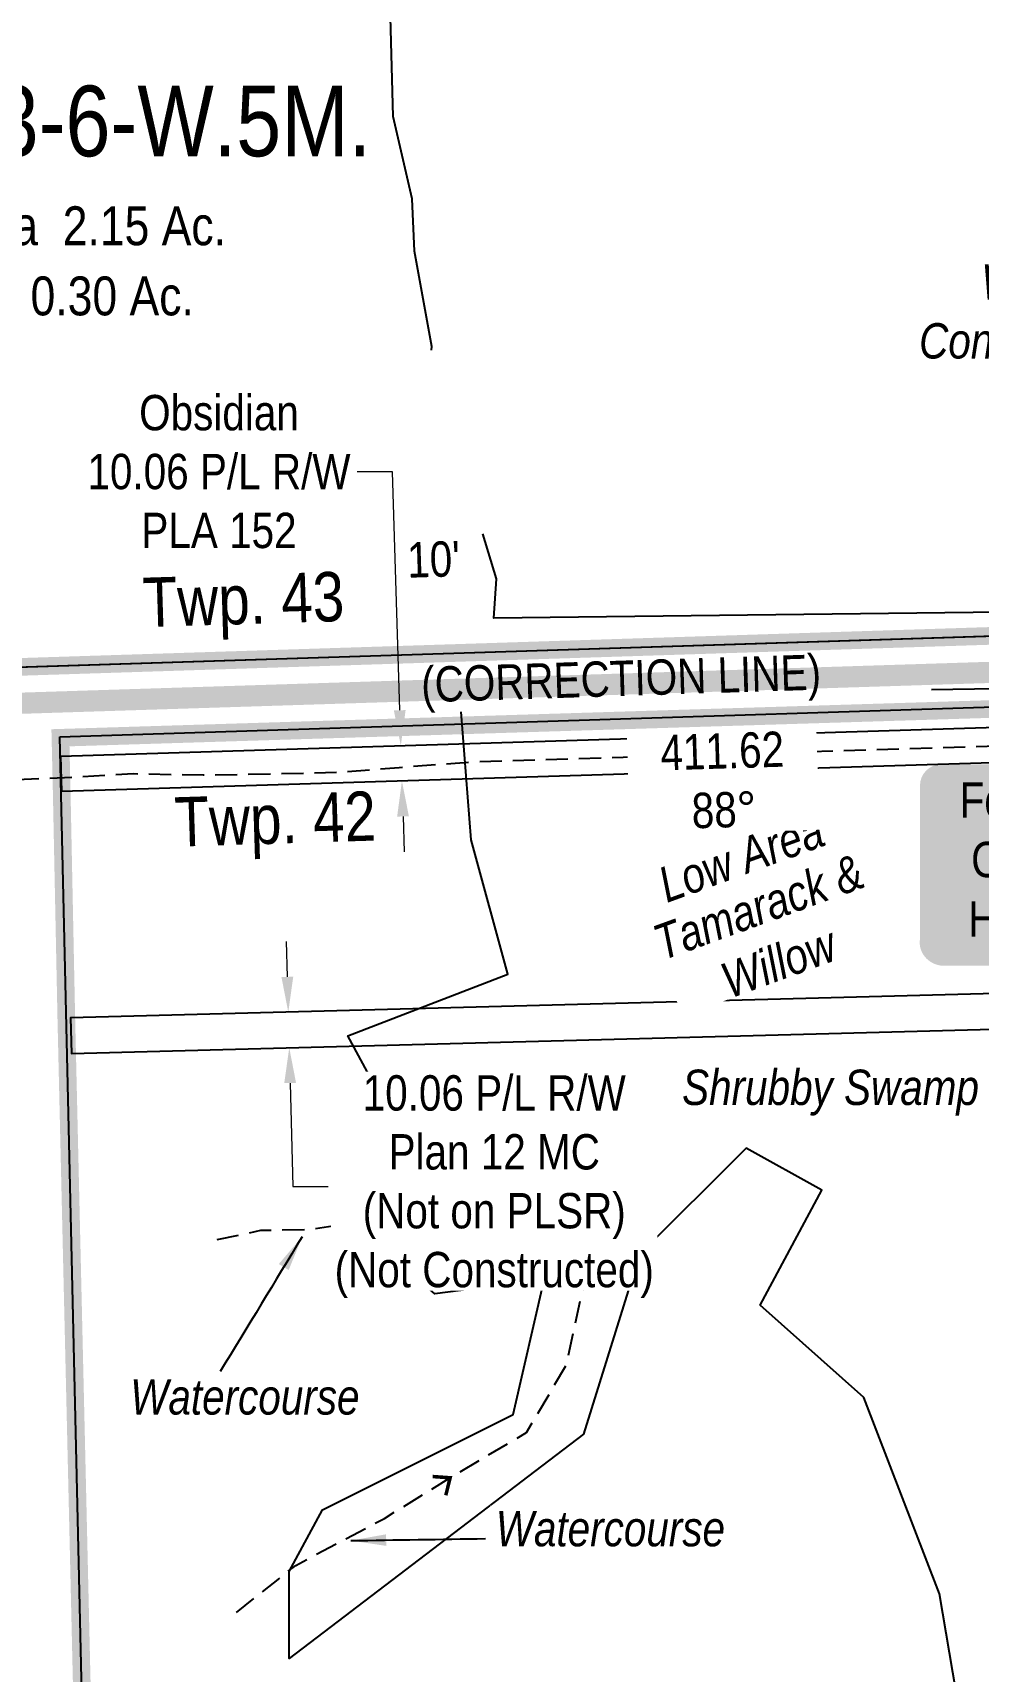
# Model space of a CAD drawing. Extents: x 646539 to 650487, y 5835910 to 5840542.
# Drawn here: x 647597.8 to 647865.5, y 5837415.4 to 5837879.3 of the extents above; entities that cross this region are included whole.
import ezdxf
from ezdxf.enums import TextEntityAlignment as Align

# ---------------------------------------------------------------- set-up
doc = ezdxf.new("R2010")
doc.units = 0
doc.header["$LTSCALE"] = 5
doc.header["$PDSIZE"] = 0.5
for name, pattern in [('CENTERLINEX3', [5, 2.5, -1, 0.5, -1]), ('foc-TIELINE', [1.875, 1.25, -0.625]), ('UG_PIPE', [1.875, 1.25, -0.625])]:
    doc.linetypes.add(name, pattern=pattern)
doc.layers.get('Defpoints').update_dxf_attribs({"color": 9})
for name, color, linetype in [('AS-PIPE-UG', 44, 'UG_PIPE'), ('AS-POWER', 104, 'foc-POWER'), ('AS-POWER-T', 104, 'Continuous'), ('AS-ROADS', 254, 'Continuous'), ('C-RW', 13, 'Continuous'), ('C-SYMBOL', 7, 'Continuous'), ('D-TXT', 6, 'Continuous'), ('F-RW', 190, 'Continuous'), ('L-AREAREQUIRED', 7, 'Continuous'), ('L-BD', 7, 'Continuous'), ('L-ROAD-T', 7, 'Continuous'), ('L-SEC', 7, 'Continuous'), ('T-BUSH-T', 110, 'Continuous'), ('T-WATER-T', 170, 'Continuous'), ('WATERCOURSE', 146, 'foc-TIELINE'), ('WETLAND', 143, 'Continuous'), ('WETLAND-T', 146, 'Continuous')]:
    doc.layers.add(name, color=color, linetype=linetype)
doc.layers.add('AS-TRAPPER BOUNDARY', color=7, linetype='CENTERLINEX3', true_color=0xb85c00, transparency=0.6)
for name, color, linetype, lineweight in [('C-RW-T', 13, 'Continuous', 9), ('F-RW-T', 190, 'Continuous', 9), ('T-TEXT', 48, 'Continuous', 18)]:
    doc.layers.add(name, color=color, linetype=linetype, lineweight=lineweight)
doc.styles.add('100L', font='ARIALN.TTF', dxfattribs={"height": 11})
doc.styles.add('175L', font='ARIALN.TTF', dxfattribs={"height": 20})
doc.styles.add('80', font='ARIALN.TTF', dxfattribs={"height": 10})
doc.styles.add('80CG', font='ARIALN.TTF', dxfattribs={"height": 10})
doc.styles.add('80L', font='ARIALN.TTF', dxfattribs={"height": 10})
doc.styles.add('80LS', font='ARIALNI.TTF', dxfattribs={"height": 10})
doc.styles.add('foc-LtypeFont', font='ARIALN.TTF', dxfattribs={"height": 7.35})
doc.linetypes.add('foc-POWER', pattern='A,6,-1,["P",foc-LtypeFont,S=0.2,R=0,X=-0.625,Y=-0.75],-1.24,4', length=12.24)
doc.linetypes.add('foc-POWER-NOLINE', pattern='A,0,-4,["P",foc-LtypeFont,S=0.2,R=0,X=-0.625,Y=-0.75],-8.24', length=12.24)
doc.dimstyles.new('Compass 5 000', dxfattribs={"dimscale": 5, "dimtxt": 9, "dimasz": 2, "dimexe": 0.2, "dimexo": 0.0625, "dimgap": 0.5, "dimtad": 0, "dimtih": 1, "dimtoh": 1, "dimzin": 0, "dimdsep": 46, "dimtxsty": '80CG', "dimcen": 0.1, "dimse1": 1, "dimse2": 1, "dimclrd": 256, "dimclrt": 256, "dimaunit": 1, "dimadec": 4, "dimazin": 0, "dimtfac": 0.06, "dimtofl": 0, "dimtmove": 0, "dimatfit": 1, "dimfxl": 0.2, "dimtolj": 1, "dimtzin": 0, "dimlwd": -1, "dimarcsym": 0})

# ---------------------------------------------------------------- blocks, each defined once
blk = doc.blocks.new('*D44')
at = {"layer": 'C-RW-T', "transparency": 16777216}
for p, q in [((647699.6, 5837754.97), (647689.6, 5837754.97)), ((647701.68, 5837687.45), (647699.6, 5837754.97)), ((647702.61, 5837657.4), (647702.92, 5837647.41))]:
    blk.add_line(p, q, dxfattribs=at)
for points in [[(647703.35, 5837687.5), (647700.02, 5837687.4), (647701.99, 5837677.46)], [(647704.28, 5837657.45), (647700.95, 5837657.35), (647702.3, 5837667.4)]]:
    blk.add_solid(points, dxfattribs=at)
at = {"layer": 'Defpoints', "color": 0, "transparency": 16777216}
for p in [(647720.82, 5837678.04), (647721.13, 5837667.98), (647702.3, 5837667.4)]:
    blk.add_point(p, dxfattribs=at)
at = {"layer": 'C-RW-T', "transparency": 16777216, "insert": (647650.51, 5837754.97), "char_height": 10, "attachment_point": 5, "style": '80CG'}
blk.add_mtext('\\A1;Obsidian\\P10.06 P/L R/W\\PPLA 152', dxfattribs=at)
blk = doc.blocks.new('*D52')
at = {"layer": 'Defpoints', "color": 0, "transparency": 16777216}
for p in [(647852.17, 5837606.79), (647852.43, 5837596.74), (647670.4, 5837591.93)]:
    blk.add_point(p, dxfattribs=at)
at = {"layer": 'F-RW-T', "transparency": 16777216}
for p, q in [((647669.87, 5837611.98), (647669.6, 5837621.97)), ((647670.66, 5837581.93), (647671.43, 5837552.61)), ((647671.43, 5837552.61), (647681.43, 5837552.61))]:
    blk.add_line(p, q, dxfattribs=at)
for points in [[(647671.53, 5837612.02), (647668.2, 5837611.93), (647670.13, 5837601.98)], [(647672.33, 5837581.98), (647668.99, 5837581.89), (647670.4, 5837591.93)]]:
    blk.add_solid(points, dxfattribs=at)
at = {"layer": 'F-RW-T', "transparency": 16777216, "insert": (647728.44, 5837552.61), "char_height": 10, "attachment_point": 5, "style": '80CG', "bg_fill": 3, "box_fill_scale": 1.1, "bg_fill_color": 256, "bg_fill_true_color": 13158600, "bg_fill_transparency": 0}
blk.add_mtext('\\A1;10.06 P/L R/W\\PPlan 12 MC\\P(Not on PLSR)\\P(Not Constructed)', dxfattribs=at)
blk = doc.blocks.new('*U83')
h = blk.add_hatch(color=255)
edge = h.paths.add_edge_path()
edge.add_line((-49, -28.5), (49, -28.5))
edge.add_arc((49, -22.5), 6, 270, 360)
edge.add_line((55, -22.5), (55, 21))
edge.add_arc((49, 21), 6, 0, 90)
edge.add_line((49, 27), (-49, 27))
edge.add_arc((-49, 21), 6, 90, 180)
edge.add_line((-55, 21), (-55, -22.5))
edge.add_arc((-49, -22.5), 6, 180, 270)
at = {"color": 104, "flags": 128}
blk.add_lwpolyline([(97.68, 63.7, 0, 7.5, 0), (0, 0, 0, 0, 0)], format="xyseb", dxfattribs=at)
blk.add_lwpolyline([(-49, -28.5, 3, 3, 0), (49, -28.5, 3, 3, 0.414214), (55, -22.5, 3, 3, 0), (55, 21, 3, 0, 0.414214), (49, 27, 0, 0, 0), (-49, 27, 0, 0, 0.414214), (-55, 21, 0, 0, 0), (-55, -22.5, 0, 3, 0.414214)], format="xyseb", close=True, dxfattribs=at)
at = {"color": 104, "style": '80'}
blk.add_attdef('ENTER_TEXT_001', (-26.85, -4.92), '', height=10, dxfattribs=at)

msp = doc.modelspace()

# ---------------------------------------------------------------- linework, layer by layer
at = {"layer": 'AS-PIPE-UG', "flags": 128}
msp.add_lwpolyline([(648215.304, 5837482.786), (648215.066, 5837487.752), (648213.418, 5837497.762), (648211.924, 5837507.979), (648211.305, 5837517.407), (648212.656, 5837534.778), (648214.735, 5837555.193), (648215.059, 5837578.557), (648213.983, 5837604.621), (648213.466, 5837623.232), (648213.011, 5837647.032), (648212.051, 5837660.963), (648210.858, 5837671.545), (648210.038, 5837676.74), (648209.547, 5837683.388), (648209.367, 5837687.021), (648208.44, 5837687.651), (648207.32, 5837687.734), (648205.827, 5837687.671), (648203.546, 5837687.684), (648199.672, 5837687.802), (648191.229, 5837687.662), (648172.027, 5837687.851), (648149.917, 5837688.089), (648132.717, 5837686.51), (648118.177, 5837684.45), (648100.236, 5837682.277), (648071.939, 5837681.853), (648056.774, 5837681.666), (648037.325, 5837681.846), (648020.267, 5837681.27), (647988.387, 5837680.656), (647966.787, 5837679.896), (647950.159, 5837679.612), (647926.748, 5837678.925), (647722.482, 5837672.79), (647701.484, 5837671.18), (647684.423, 5837669.861), (647665.509, 5837669.361), (647646.042, 5837669.041), (647626.303, 5837669.424), (647606.817, 5837668.312), (647567.155, 5837666.803), (647460.173, 5837663.944)], dxfattribs=at)
at = {"layer": 'AS-POWER', "linetype": 'foc-POWER-NOLINE', "flags": 128}
msp.add_lwpolyline([(647028.471, 5837681.791), (647146.789, 5837685.43), (648012.384, 5837713.09), (648111.155, 5837716.246), (648506.577, 5837728.882)], dxfattribs=at)
at = {"layer": 'AS-ROADS', "const_width": 5.998, "flags": 128}
msp.add_lwpolyline([(647080.883, 5837673.107), (648111.478, 5837705.893)], dxfattribs=at)
at = {"layer": 'AS-TRAPPER BOUNDARY', "color": 52, "true_color": 0xbadd22, "const_width": 4.999, "flags": 128}
msp.add_lwpolyline([(647299.342, 5838260.748), (647427.629, 5838262.069), (647427.002, 5838322.989), (647993.026, 5838329.178), (648012.384, 5837713.09), (647166.897, 5837686.073), (647159.686, 5838319.83), (647298.641, 5838321.414), (647298.782, 5838309.065), (647299.342, 5838260.748)], close=True, dxfattribs=at)
msp.add_lwpolyline([(648548.241, 5835943.885), (648449.492, 5835947.545), (647964.427, 5835965.526), (647644.845, 5835989.264), (647644.163, 5836010.179), (647631.073, 5836575.213), (647630.84, 5836585.264), (647629.62, 5836637.939), (647629.481, 5836643.942), (648181.481, 5836659.31), (648181.649, 5836653.308), (648183.062, 5836602.557), (648183.166, 5836598.833), (648183.343, 5836592.459), (648183.452, 5836588.539), (648183.548, 5836585.108), (648183.776, 5836576.882), (648186.082, 5836576.946), (648284.525, 5836579.687), (648284.081, 5836595.608), (648283.8, 5836605.734), (648281.716, 5836680.635), (648232.179, 5836679.223), (648172.385, 5836677.39), (648151.067, 5836676.798), (647629.056, 5836662.26), (647625.546, 5836813.741), (647607.29, 5837600.037), (647605.98, 5837664.419), (647605.747, 5837674.48), (647605.626, 5837679.661), (648011.949, 5837692.223), (648111.808, 5837695.308), (648205.712, 5837698.492), (648205.876, 5837693.316), (648206.196, 5837683.255), (648210.649, 5837542.95), (648149.712, 5837541.016), (648152.192, 5837462.904), (648153.581, 5837419.14), (648167.645, 5837419.587), (648275.457, 5837423.009), (648271.588, 5837544.885), (648236.764, 5837543.779), (648230.763, 5837543.588), (648225.826, 5837699.115), (648507.074, 5837707.571)], dxfattribs=at)
at = {"layer": 'C-RW'}
msp.add_lwpolyline([(648206.205, 5837682.976), (647605.98, 5837664.419), (647605.747, 5837674.48), (648205.885, 5837693.034)], close=True, dxfattribs=at)
at = {"layer": 'F-RW', "flags": 128}
msp.add_lwpolyline([(648508.971, 5837626.302), (648397.354, 5837642.479), (648258.074, 5837617.506), (647608.507, 5837600.354), (647608.74, 5837590.303), (648259.108, 5837607.477), (648397.526, 5837632.296), (648509.209, 5837616.11)], dxfattribs=at)
at = {"layer": 'L-SEC'}
for p, q in [((647166.897, 5837686.073), (648012.384, 5837713.09)), ((647605.436, 5837679.962), (648111.782, 5837696.142)), ((647625.547, 5836813.741), (647605.436, 5837679.962))]:
    msp.add_line(p, q, dxfattribs=at)
at = {"layer": 'WATERCOURSE', "flags": 128}
for points in [[(647649.954, 5837537.619), (647662.388, 5837540.222), (647676.557, 5837540.511), (647689.281, 5837542.535), (647712.992, 5837542.824), (647726.583, 5837548.608)], [(647655.448, 5837432.073), (647672.22, 5837445.375), (647697.377, 5837458.677), (647715.595, 5837469.954), (647737.572, 5837482.967), (647748.849, 5837502.052), (647754.632, 5837528.655)]]:
    msp.add_lwpolyline(points, dxfattribs=at)
at = {"layer": 'WATERCOURSE', "const_width": 1, "flags": 128}
msp.add_lwpolyline([(647711.003, 5837470.522), (647715.955, 5837470.167), (647714.726, 5837465.205)], dxfattribs=at)
at = {"layer": 'WETLAND'}
for points in [[(648002.127, 5837893.701), (648000.54, 5837846.076), (647998.952, 5837819.088), (648000.54, 5837774.638), (648002.921, 5837737.332), (648002.921, 5837723.044), (647999.746, 5837716.694), (647728.283, 5837713.519), (647729.077, 5837724.632), (647725.168, 5837737.401)], [(647710.673, 5837789.443), (647710.768, 5837790.474), (647705.91, 5837817.437), (647705.194, 5837832.204), (647699.842, 5837855.587), (647699.105, 5837883.703)], [(647852.229, 5837693.348), (648028.321, 5837696.057), (648025.94, 5837655.575), (648000.54, 5837625.413), (647942.596, 5837615.888), (647874.333, 5837571.438), (647878.302, 5837540.481), (647884.652, 5837465.869), (647886.24, 5837434.912), (647912.433, 5837357.125)], [(647859.252, 5837409.512), (647854.489, 5837437.294), (647833.058, 5837492.856), (647803.689, 5837519.05), (647821.152, 5837551.594), (647799.721, 5837563.5), (647769.558, 5837533.338), (647753.683, 5837482.537), (647670.339, 5837419.037), (647670.339, 5837443.644), (647679.864, 5837461.106), (647733.839, 5837488.094), (647742.57, 5837526.194), (647711.614, 5837522.225), (647683.833, 5837546.038), (647707.645, 5837557.15), (647687.008, 5837595.25), (647732.252, 5837612.713), (647721.933, 5837650.813), (647719.092, 5837687.033)]]:
    msp.add_lwpolyline(points, dxfattribs=at)

# ---------------------------------------------------------------- texts
at = {"layer": 'C-SYMBOL', "color": 3, "style": '175L'}
msp.add_text('S.W.1/4 Sec. 4-43-6-W.5M.', height=19.99422, dxfattribs=at).set_placement((647553.573, 5837838.286), align=Align.BOTTOM_CENTER)
at = {"layer": 'D-TXT', "color": 3, "char_height": 13.996, "attachment_point": 1, "rotation": 1.77081, "style": '80L'}
for s, heights, insert in [('Twp. 43', [23.857], (647628.719, 5837724.965)), ('Twp. 42', [0], (647637.713, 5837662.807))]:
    msp.add_mtext_dynamic_manual_height_columns(s, width=101.42521, gutter_width=47.514, heights=heights, dxfattribs=dict(at, insert=insert))
at = {"layer": 'L-AREAREQUIRED', "color": 5, "style": '100L'}
msp.add_text('Workspace = 0.120 ha  0.30 Ac.', height=10.99682, dxfattribs=at).set_placement((647553.573, 5837795.959), align=Align.BOTTOM_CENTER)
at = {"layer": 'L-AREAREQUIRED', "color": 5, "insert": (647553.573, 5837815.792), "char_height": 10.99682, "attachment_point": 8, "style": '80L'}
msp.add_mtext('Area Required = 0.871 ha  2.15 Ac.', dxfattribs=at)
at = {"layer": 'L-BD', "color": 3, "style": '80L'}
msp.add_text("10'", height=9.9971, rotation=1.8369, dxfattribs=at).set_placement((647711.263, 5837730.197), align=Align.MIDDLE)
at = {"layer": 'L-ROAD-T', "style": '80L'}
msp.add_text('(CORRECTION LINE)', height=9.99711, rotation=1.83026, dxfattribs=at).set_placement((647764.336, 5837696.493), align=Align.MIDDLE_CENTER)
at = {"layer": 'WETLAND-T', "char_height": 10, "attachment_point": 1, "style": '80L'}
for s, insert in [('\\pi24.604;{\\fArial Narrow|b0|i1|c0|p34;Wooded \\P\\pi6.9979;Coniferous Fen}', (647841.737, 5837813.706)), ('\\pi4.0067;{\\fArial Narrow|b0|i1|c0|p34;Shrubby Swamp}', (647777.625, 5837585.707))]:
    msp.add_mtext_dynamic_manual_height_columns(s, width=91.00116, gutter_width=50, heights=[0], dxfattribs=dict(at, insert=insert))

# ---------------------------------------------------------------- dimensions: what is measured, and where the dimension line sits
at = {"layer": 'C-RW-T'}
dim = msp.add_linear_dim(base=(647702.304, 5837667.397), p1=(647720.815, 5837678.037), p2=(647721.126, 5837667.979), angle=271.77081, text='Obsidian\\P10.06 P/L R/W\\PPLA 152', dimstyle='Compass 5 000', dxfattribs=at)
dim.commit()
dim.dimension.update_dxf_attribs({"geometry": '*D44', "text_midpoint": (647650.51, 5837754.972), "dimtype": 161})

# ---------------------------------------------------------------- leaders
at = {"layer": 'T-WATER-T', "path_type": 1}
msp.add_leader([(647687.85, 5837452.381), (647725.973, 5837452.944)], dimstyle='Compass 5 000', override={"dimgap": 0.5, "dimtad": 0}, dxfattribs=at)

# ---------------------------------------------------------------- next in the draw order: dimensions: what is measured, and where the dimension line sits
at = {"layer": 'F-RW-T'}
dim = msp.add_linear_dim(base=(647670.396, 5837591.931), p1=(647852.166, 5837606.788), p2=(647852.431, 5837596.738), angle=271.51264, text='10.06 P/L R/W\\PPlan 12 MC\\P(Not on PLSR)\\P(Not Constructed)', dimstyle='Compass 5 000', override={"dimtfill": 1}, dxfattribs=at)
dim.commit()
dim.dimension.update_dxf_attribs({"geometry": '*D52', "text_midpoint": (647728.443, 5837552.608), "dimtype": 161})

# ---------------------------------------------------------------- next in the draw order: block references
at = {"layer": 'AS-POWER-T'}
ref = msp.add_blockref('*U83', (647903.956, 5837645.148), dxfattribs=dict(at, xscale=0.9997111, yscale=0.9997111, zscale=0.9997111))
ref.add_attrib('ENTER_TEXT_001', "Fortis 3-Wire 'X3'", (647860.2, 5837657.053), dxfattribs={"layer": '0', "color": 104, "height": 9.99711, "style": '80'})
ref.add_attrib('ENTER_TEXT_002', 'O/H Power Line', (647863.497, 5837640.214), dxfattribs={"layer": '0', "color": 104, "height": 9.99711, "style": '80'})
ref.add_attrib('ENTER_TEXT_003', 'H.O.W. = 14.0m', (647862.669, 5837623.375), dxfattribs={"layer": '0', "color": 104, "height": 9.99711, "style": '80'})

# ---------------------------------------------------------------- next in the draw order: texts
at = {"layer": 'T-TEXT', "style": '80LS'}
msp.add_text('Low Area', height=9.9971, rotation=20, dxfattribs=at).set_placement((647798.319, 5837645.837), align=Align.MIDDLE_CENTER)
at = {"layer": 'T-WATER-T', "insert": (647625.382, 5837498.062), "char_height": 9.99711, "attachment_point": 1, "style": '80L'}
msp.add_mtext_dynamic_manual_height_columns('{\\fArial Narrow|b0|i1|c0|p34;Watercourse}', width=22.83721, gutter_width=50, heights=[0], dxfattribs=at)
at = {"layer": 'T-WATER-T', "insert": (647728.87, 5837460.768), "char_height": 9.99711, "attachment_point": 1, "style": '80L', "bg_fill": 3, "box_fill_scale": 1.15, "bg_fill_color": 256, "bg_fill_true_color": 256, "bg_fill_transparency": 0}
msp.add_mtext_dynamic_manual_height_columns('{\\fArial Narrow|b0|i1|c0|p34;Watercourse}', width=22.83721, gutter_width=50, heights=[0], dxfattribs=at)

# ---------------------------------------------------------------- next in the draw order: leaders
at = {"layer": 'T-WATER-T', "path_type": 1}
msp.add_leader([(647674.036, 5837538.369), (647650.858, 5837500.218)], dimstyle='Compass 5 000', override={"dimgap": 0.5, "dimtad": 0}, dxfattribs=at)

# ---------------------------------------------------------------- next in the draw order: texts
at = {"layer": 'L-BD', "color": 3, "insert": (647792.825, 5837680.945), "char_height": 9.9971, "width": 50.67964, "attachment_point": 2, "rotation": 1.7731, "style": '80L', "bg_fill": 3, "box_fill_scale": 1.15, "bg_fill_color": 256, "bg_fill_true_color": 256, "bg_fill_transparency": 0}
msp.add_mtext('411.62 88°', dxfattribs=at)
at = {"layer": 'T-BUSH-T', "insert": (647801.526, 5837636.461), "char_height": 9.99711, "width": 61.6579, "attachment_point": 2, "rotation": 20, "style": '80LS', "bg_fill": 3, "box_fill_scale": 1, "bg_fill_color": 256, "bg_fill_transparency": 0}
msp.add_mtext('Tamarack & Willow', dxfattribs=at)

doc.saveas('drawing.dxf')
